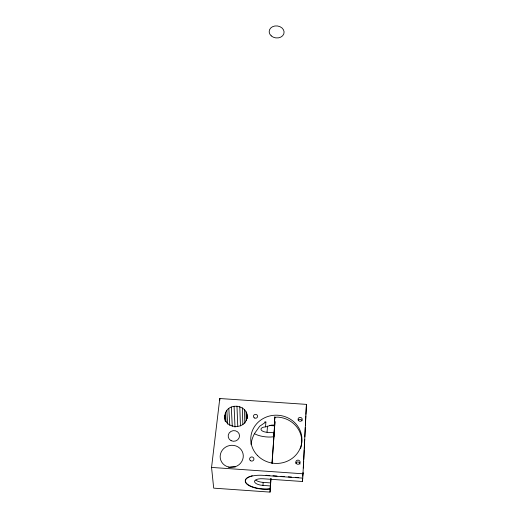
<?xml version="1.0" encoding="UTF-8"?>
<svg xmlns="http://www.w3.org/2000/svg" width="518" height="518" viewBox="0 0 518 518"><rect width="100%" height="100%" fill="white"/><g stroke="black" fill="none" stroke-linecap="round" stroke-linejoin="round"><path stroke-width="0.78" d="M254.668 433.806A17.036 7.459 4.5 0 0 270.668 437.037L273.88 436.745L274.028 432.77L267.023 432.29A6.132 2.687 4.5 0 1 261.014 429.539A6.132 2.687 4.5 0 1 265.546 426.897L265.876 422.028L264.633 421.995M270.131 489.057L266.783 489.303A17.767 6.909 4.6 0 1 245.338 481.682A17.767 6.909 4.6 0 1 263.733 475.401L302.765 478.12L306.449 404.383L219.781 398.523L211.551 467.424L213.688 488.144L270.033 492.1L270.888 478.541M270.364 485.774L270.474 482.899L263.189 482.387A8.508 3.335 4.6 0 1 255.898 480.231M265.786 426.903L271.173 425.161L274.398 424.987L274.682 417.294L277.92 417.126A25.505 24.068 3.5 0 1 300.563 448.607M274.378 429.849L274.527 425.841L269.878 425.524M274.857 416.964L274.398 424.987M246.024 478.878A17.767 6.915 4.6 0 0 266.802 489.024L270.15 488.785L270.254 485.916L262.95 485.411A8.528 3.315 4.6 0 1 254.5 481.487A8.528 3.315 4.6 0 1 263.053 478.761L302.389 481.494L302.538 478.431M302.765 478.12L302.389 481.494M303.03 472.435L302.765 476.23M303.716 461.078L303.315 468.026M303.788 459.466L304.241 449.799M304.312 448.187L304.726 439.322M304.837 436.907L305.29 427.24M305.361 425.628L305.814 415.954M305.885 414.348L306.449 404.383M274.553 420.862L274.825 417.035M274.028 432.77L274.527 425.841M271.982 463.267L274.974 421.555L272.092 463.299M270.033 492.1L271.005 478.502M267.023 432.29L267.502 426.133M262.95 485.411L263.189 482.387M247.047 417.068C245.487 432.103 219.995 427.978 225.44 412.917C229.85 401.269 249.618 405.944 247.073 418.654M265.876 422.028L259.693 426.243L254.616 433.385A17.165 9.311 -68.7 0 0 251.016 444.379M211.551 467.424L303.231 473.802M266.032 475.278L269.82 475.543M272.992 475.764L277.02 476.048M281.041 476.327L284.265 476.554M288.286 476.832L291.504 477.059M295.532 477.337L298.75 477.564M219.781 398.523L219.897 400.097M224.76 415.553L225.123 421.115M225.44 412.917L225.997 421.691M226.832 410.521L227.655 424.125M228.826 408.527L229.772 425.369M231.293 407.064L232.278 426.346M234.071 406.235L235.017 427.143M236.966 406.08L237.762 426.185M239.789 406.617L240.443 425.906M242.353 407.815L242.838 424.669M244.49 409.589L244.826 423.2M246.044 411.823L246.238 420.61M246.918 414.374L246.995 418.356M229.027 467.469A11.079 10.638 -21 0 1 235.36 466.893M246.833 478.082A17.767 6.915 4.6 0 1 247.921 477.343M248.562 477.007A17.767 6.915 4.6 0 1 250.045 476.398M250.867 476.126A17.767 6.915 4.6 0 1 252.298 475.751M298.213 420.143A2.091 1.936 9.7 0 1 302.02 420.817M295.746 463.286A2.169 2.072 15.4 0 1 299.961 464.122M271.218 35.865A7.492 6.022 6.8 0 0 283.799 33.935A7.492 6.022 6.8 0 0 274.883 25.991A7.492 6.022 6.8 0 0 271.218 35.865M228.483 467.003A11.61 10.995 -15.1 0 0 242.961 453.418A11.61 10.995 -15.1 0 0 223.737 448.556A11.61 10.995 -15.1 0 0 228.483 467.003M298.627 420.635A2.104 1.942 9.6 0 0 302.162 419.949A2.104 1.942 9.6 0 0 299.669 417.437A2.104 1.942 9.6 0 0 298.627 420.635M257.427 455.432A25.602 24.126 3.5 0 0 300.738 446.807A25.602 24.126 3.5 0 0 270.888 415.701A25.602 24.126 3.5 0 0 257.427 455.432M254.338 417.909A2.098 1.936 -2.9 0 0 257.614 416.446A2.098 1.936 -2.9 0 0 254.623 414.562A2.098 1.936 -2.9 0 0 254.338 417.909M250.524 460.729A2.169 2.078 -7.7 0 0 253.924 459.155A2.169 2.078 -7.7 0 0 250.835 457.141A2.169 2.078 -7.7 0 0 250.524 460.729M296.361 463.571A2.176 2.078 15 0 0 300.032 462.885A2.176 2.078 15 0 0 297.507 460.159A2.176 2.078 15 0 0 296.361 463.571M231.125 440.695A5.698 5.329 -10.9 0 0 239.536 435.683A5.698 5.329 -10.9 0 0 230.892 431.455A5.698 5.329 -10.9 0 0 231.125 440.695"/></g></svg>
